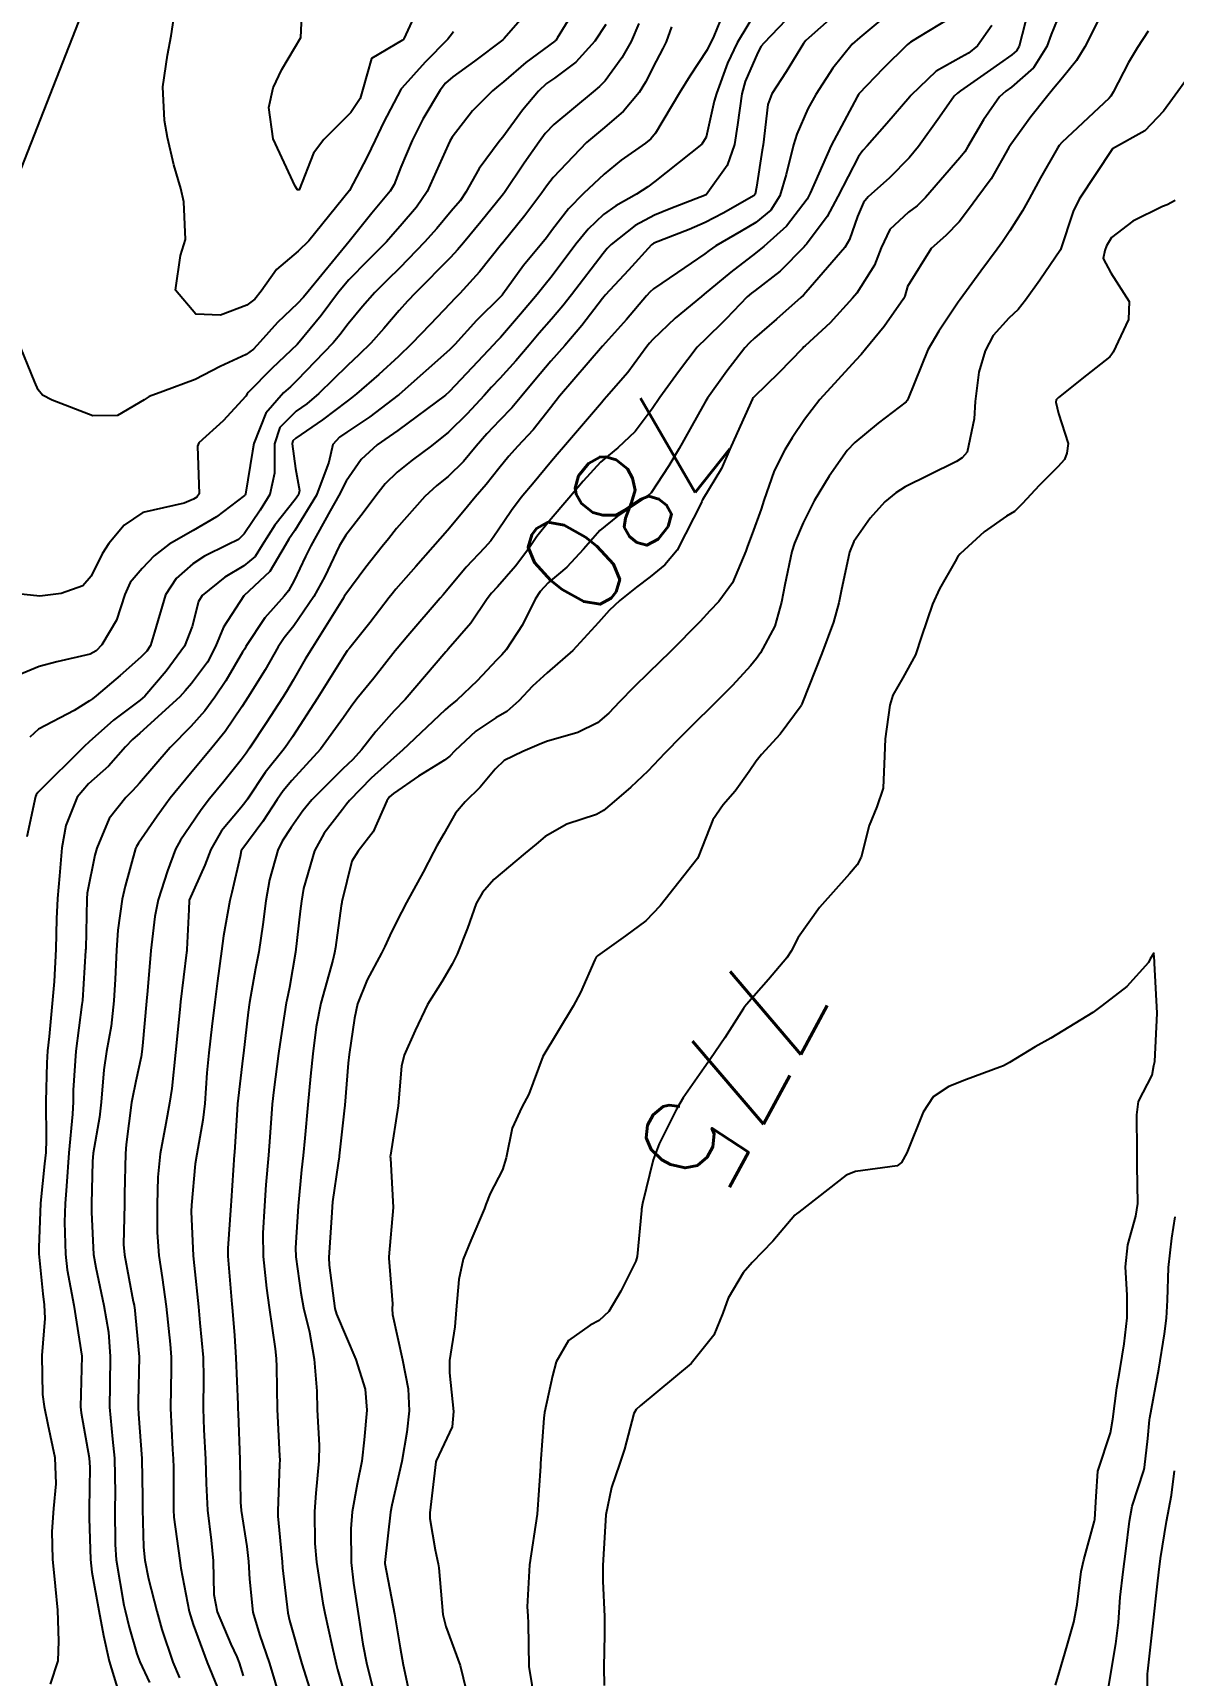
# Model space of a CAD drawing. Header units: metres. Extents: x 307586 to 320046, y 7427249 to 7434250.
# Drawn here: x 318882.1 to 318927, y 7429278.7 to 7429343.4 of the extents above; entities that cross this region are included whole.
import ezdxf
from ezdxf.enums import TextEntityAlignment as Align

# ---------------------------------------------------------------- set-up
doc = ezdxf.new("R2010")
doc.units = ezdxf.units.M
doc.header["$MEASUREMENT"] = 0
for name, color, linetype in [('Cotas', 45, 'Continuous'), ('Curvas de Nivel 1m', 11, 'Continuous'), ('Curvas de Nivel 5m', 15, 'Continuous'), ('Divisa', 42, 'FENCELINE2')]:
    doc.layers.add(name, color=color, linetype=linetype)
doc.styles.add('Style-STANDARD', font='STANDARD.shx')
doc.linetypes.add('FENCELINE2', pattern='A,0.25,-0.1,[132,ltypeshp.shx,S=0.1,R=0,X=-0.1,Y=0],-0.1,1', length=1.45)

msp = doc.modelspace()

# ---------------------------------------------------------------- linework, layer by layer
at = {"layer": 'Curvas de Nivel 1m', "flags": 128}
for points, elevation in [([(318897.337, 7429344.453), (318896.719, 7429343.119), (318896.698, 7429343.084), (318896.662, 7429343.064), (318895.448, 7429342.335), (318895.097, 7429341.135), (318894.994, 7429340.772), (318894.624, 7429340.215), (318893.566, 7429339.156), (318893.157, 7429338.609), (318892.597, 7429337.17), (318892.534, 7429337.17), (318892.435, 7429337.321), (318891.574, 7429339.18), (318891.396, 7429340.412), (318891.578, 7429341.181), (318891.914, 7429341.907), (318892.663, 7429343.17), (318892.749, 7429345.169)], 794), ([(318903.91, 7429345.032), (318902.753, 7429343.138), (318902.695, 7429343.05), (318902.679, 7429343.033), (318902.662, 7429343.019), (318901.525, 7429342.186), (318900.638, 7429341.426), (318900.443, 7429341.265), (318900.201, 7429341.074), (318899.423, 7429340.283), (318898.614, 7429339.238), (318898.526, 7429339.091), (318898.466, 7429338.947), (318897.632, 7429337.104), (318897.211, 7429336.483), (318896.572, 7429335.742), (318896.281, 7429335.407), (318896.033, 7429335.125), (318895.304, 7429334.384), (318894.548, 7429333.631), (318894.146, 7429333.146), (318893.46, 7429332.225), (318892.593, 7429331.169), (318892.512, 7429331.089), (318891.535, 7429330.147), (318890.582, 7429329.189), (318890.547, 7429329.135), (318890.491, 7429329.044), (318889.597, 7429328.078), (318888.643, 7429327.208), (318888.592, 7429327.078), (318888.663, 7429325.208), (318888.572, 7429325.078), (318888.441, 7429324.998), (318888.064, 7429324.841), (318886.435, 7429324.472), (318885.71, 7429323.968), (318885.104, 7429323.253), (318884.834, 7429322.839), (318884.403, 7429321.963), (318884.081, 7429321.582), (318883.227, 7429321.277), (318882.392, 7429321.171), (318881.146, 7429321.302)], 791), ([(318909.635, 7429344.966), (318908.919, 7429343.221), (318908.798, 7429342.969), (318908.755, 7429342.876), (318908.659, 7429342.688), (318907.977, 7429341.646), (318907.571, 7429340.986), (318906.617, 7429339.405), (318906.439, 7429339.178), (318906.226, 7429339.004), (318905.275, 7429338.344), (318904.601, 7429337.791), (318903.784, 7429337.032), (318903.198, 7429336.426), (318902.571, 7429335.607), (318902.338, 7429335.28), (318902.149, 7429335.054), (318901.427, 7429334.188), (318900.617, 7429333.069), (318900.587, 7429333.025), (318900.542, 7429332.982), (318899.577, 7429332.03), (318898.721, 7429331.088), (318898.621, 7429330.979), (318898.511, 7429330.869), (318896.528, 7429329.119), (318896.493, 7429329.09), (318895.373, 7429328.242), (318894.47, 7429327.631), (318894.178, 7429327.433), (318893.927, 7429327.148), (318893.759, 7429326.454), (318893.284, 7429325.157), (318892.429, 7429323.755), (318892.184, 7429323.414), (318892.042, 7429323.174), (318891.436, 7429322.151), (318890.412, 7429321.19), (318889.62, 7429319.959), (318889.3, 7429319.201), (318888.985, 7429318.582), (318888.351, 7429317.736), (318888.109, 7429317.451), (318887.892, 7429317.217), (318886.328, 7429315.789), (318886.034, 7429315.535), (318885.753, 7429315.246), (318885.087, 7429314.48), (318884.308, 7429313.785), (318883.862, 7429313.267), (318883.405, 7429312.154), (318883.252, 7429311.275), (318883.159, 7429310.173), (318883.08, 7429309.278), (318883.045, 7429308.474), (318883.021, 7429307.278), (318882.945, 7429306.014), (318882.889, 7429305.28), (318882.752, 7429303.845), (318882.694, 7429303.282), (318882.655, 7429302.804), (318882.619, 7429301.283), (318882.64, 7429299.785), (318882.621, 7429299.283), (318882.574, 7429298.836), (318882.412, 7429297.285), (318882.34, 7429295.541), (318882.347, 7429295.286), (318882.498, 7429293.714), (318882.562, 7429293.283), (318882.587, 7429292.749), (318882.464, 7429291.284), (318882.496, 7429289.754), (318882.552, 7429289.275), (318882.704, 7429288.572), (318882.982, 7429287.27), (318883.014, 7429286.228), (318882.929, 7429285.27), (318882.864, 7429284.361), (318882.882, 7429283.271), (318882.988, 7429282.209), (318883.08, 7429281.268), (318883.123, 7429280.045), (318883.092, 7429279.268), (318882.797, 7429278.353)], 787), ([(318914.618, 7429344.901), (318912.665, 7429343.16), (318912.546, 7429343.049), (318912.451, 7429342.932), (318911.771, 7429341.814), (318911.201, 7429340.944), (318911.046, 7429340.529), (318910.857, 7429338.948), (318910.829, 7429338.73), (318910.596, 7429337.27), (318910.541, 7429337.003), (318910.502, 7429336.951), (318909.293, 7429336.253), (318908.577, 7429335.879), (318907.944, 7429335.608), (318906.564, 7429335.074), (318906.514, 7429335.05), (318906.46, 7429335.001), (318905.556, 7429334.007), (318904.644, 7429333.019), (318904.596, 7429332.966), (318904.541, 7429332.897), (318903.728, 7429331.829), (318903.054, 7429331.042), (318902.507, 7429330.421), (318901.875, 7429329.68), (318901.361, 7429329.061), (318900.963, 7429328.59), (318900.483, 7429328.086), (318899.985, 7429327.568), (318899.565, 7429327.079), (318899.066, 7429326.482), (318898.455, 7429325.89), (318898.012, 7429325.534), (318897.537, 7429325.104), (318896.43, 7429323.839), (318896.114, 7429323.435), (318895.867, 7429323.126), (318895.22, 7429322.323), (318894.394, 7429321.202), (318894.371, 7429321.163), (318894.359, 7429321.141), (318894.299, 7429321.048), (318893.114, 7429319.159), (318892.833, 7429318.696), (318892.353, 7429317.872), (318892.097, 7429317.422), (318891.945, 7429317.174), (318891.314, 7429316.2), (318890.643, 7429315.187), (318890.512, 7429314.997), (318890.318, 7429314.74), (318889.632, 7429313.875), (318889.064, 7429313.202), (318888.731, 7429312.771), (318888.286, 7429312.109), (318887.925, 7429311.568), (318887.733, 7429311.218), (318887.406, 7429310.364), (318887.044, 7429309.228), (318886.909, 7429308.564), (318886.756, 7429307.232), (318886.62, 7429305.647), (318886.586, 7429305.234), (318886.428, 7429303.479), (318886.407, 7429303.237), (318886.377, 7429303.04), (318886.166, 7429302.09), (318886.015, 7429301.381), (318885.993, 7429301.242), (318885.786, 7429299.594), (318885.754, 7429299.244), (318885.719, 7429297.633), (318885.714, 7429297.244), (318885.679, 7429295.652), (318885.714, 7429295.244), (318886.065, 7429293.406), (318886.096, 7429293.272), (318886.099, 7429293.239), (318886.108, 7429293.194), (318886.29, 7429291.236), (318886.26, 7429289.481), (318886.255, 7429289.236), (318886.27, 7429288.975), (318886.403, 7429287.234), (318886.429, 7429285.694), (318886.427, 7429285.233), (318886.464, 7429283.748), (318886.518, 7429283.231), (318886.669, 7429282.492), (318886.989, 7429281.224), (318887.19, 7429280.505), (318887.618, 7429279.214), (318887.884, 7429278.593)], 784), ([(318901.568, 7429344.167), (318900.663, 7429343.124), (318900.609, 7429343.071), (318899.497, 7429342.24), (318898.641, 7429341.617), (318898.36, 7429341.371), (318898.148, 7429341.097), (318897.468, 7429339.954), (318897.039, 7429339.114), (318896.602, 7429338.063), (318896.338, 7429337.38), (318896.181, 7429337.124), (318895.451, 7429336.254), (318894.563, 7429335.14), (318892.943, 7429333.164), (318892.765, 7429332.941), (318892.536, 7429332.695), (318891.748, 7429331.954), (318891.062, 7429331.185), (318890.8, 7429330.897), (318890.508, 7429330.693), (318889.481, 7429330.222), (318888.498, 7429329.709), (318887.231, 7429329.229), (318886.69, 7429329.037), (318886.488, 7429328.911), (318885.441, 7429328.287), (318884.478, 7429328.271), (318882.873, 7429328.898), (318882.49, 7429329.088), (318882.324, 7429329.292), (318882.187, 7429329.602), (318881.494, 7429331.3)], 792), ([(318910.677, 7429344.351), (318909.839, 7429342.958), (318909.456, 7429342.157), (318909.022, 7429340.966), (318908.937, 7429340.66), (318908.616, 7429339.25), (318908.445, 7429338.973), (318906.598, 7429337.494), (318906.315, 7429337.284), (318905.875, 7429337.007), (318905.059, 7429336.542), (318904.581, 7429336.206), (318903.972, 7429335.629), (318903.491, 7429335.036), (318902.55, 7429333.791), (318902.221, 7429333.379), (318901.964, 7429333.056), (318901.315, 7429332.279), (318900.517, 7429331.36), (318900.376, 7429331.21), (318900.247, 7429331.073), (318899.401, 7429330.184), (318898.494, 7429329.218), (318898.35, 7429329.092), (318896.479, 7429327.702), (318896.139, 7429327.46), (318895.665, 7429327.128), (318895.04, 7429326.552), (318894.449, 7429325.699), (318894.156, 7429325.144), (318893.818, 7429324.531), (318893.06, 7429323.16), (318892.845, 7429322.735), (318892.402, 7429321.789), (318892.18, 7429321.388), (318892, 7429321.174), (318891.248, 7429320.317), (318890.499, 7429319.189), (318890.455, 7429319.106), (318890.37, 7429318.966), (318889.709, 7429317.84), (318889.278, 7429317.201), (318888.878, 7429316.664), (318888.331, 7429316.05), (318887.523, 7429315.222), (318886.309, 7429313.812), (318886.038, 7429313.51), (318885.765, 7429313.245), (318885.121, 7429312.421), (318884.627, 7429311.256), (318884.553, 7429310.975), (318884.255, 7429309.485), (318884.232, 7429309.26), (318884.191, 7429307.293), (318884.188, 7429307.261), (318884.188, 7429307.226), (318884.062, 7429305.262), (318884.043, 7429305.104), (318883.803, 7429303.266), (318883.697, 7429301.73), (318883.692, 7429301.267), (318883.667, 7429300.787), (318883.529, 7429299.269), (318883.429, 7429297.955), (318883.377, 7429297.271), (318883.355, 7429296.53), (318883.39, 7429295.27), (318883.464, 7429294.656), (318883.726, 7429293.265), (318884.033, 7429291.26), (318883.984, 7429289.26), (318884.009, 7429289.026), (318884.326, 7429287.257), (318884.353, 7429286.882), (318884.332, 7429285.256), (318884.328, 7429284.888), (318884.381, 7429283.256), (318884.436, 7429282.755), (318884.71, 7429281.252), (318884.89, 7429280.263), (318885.116, 7429279.248), (318885.666, 7429277.442)], 786), ([(318915.607, 7429343.957), (318914.666, 7429343.174), (318914.371, 7429342.904), (318913.599, 7429341.966), (318912.934, 7429340.925), (318912.627, 7429340.359), (318912.186, 7429339.366), (318912.057, 7429338.936), (318911.767, 7429337.773), (318911.521, 7429336.941), (318911.163, 7429336.366), (318910.577, 7429335.889), (318909.99, 7429335.538), (318908.999, 7429334.966), (318908.74, 7429334.789), (318908.56, 7429334.652), (318907.484, 7429333.918), (318906.546, 7429333.28), (318906.399, 7429333.147), (318906.274, 7429333.003), (318905.476, 7429332.064), (318904.531, 7429331.02), (318902.842, 7429329.045), (318902.488, 7429328.592), (318901.808, 7429327.728), (318901.187, 7429327.063), (318900.843, 7429326.691), (318900.46, 7429326.208), (318899.952, 7429325.573), (318899.526, 7429325.079), (318899.033, 7429324.488), (318898.43, 7429323.762), (318897.851, 7429323.099), (318897.182, 7429322.338), (318896.398, 7429321.45), (318896.251, 7429321.265), (318896.137, 7429321.123), (318895.38, 7429320.133), (318894.584, 7429319.138), (318894.489, 7429319.021), (318894.369, 7429318.847), (318893.717, 7429317.785), (318893.323, 7429317.155), (318892.328, 7429315.64), (318892.141, 7429315.356), (318892.004, 7429315.173), (318891.262, 7429314.231), (318890.555, 7429313.187), (318890.452, 7429313.037), (318890.298, 7429312.84), (318889.544, 7429311.938), (318889.122, 7429311.202), (318888.878, 7429310.593), (318888.268, 7429309.21), (318888.269, 7429309.194), (318888.247, 7429308.843), (318888.17, 7429307.265), (318888.167, 7429307.211), (318888.158, 7429307.147), (318887.925, 7429305.214), (318887.892, 7429304.907), (318887.722, 7429303.217), (318887.582, 7429301.798), (318887.496, 7429301.22), (318887.341, 7429300.418), (318887.129, 7429299.225), (318887.035, 7429298.311), (318887.005, 7429297.226), (318886.999, 7429296.133), (318887.069, 7429295.225), (318887.202, 7429294.351), (318887.353, 7429293.221), (318887.522, 7429291.736), (318887.562, 7429291.217), (318887.561, 7429290.749), (318887.53, 7429289.217), (318887.615, 7429287.589), (318887.637, 7429287.215), (318887.647, 7429286.882), (318887.649, 7429285.215), (318887.662, 7429284.917), (318887.896, 7429283.211), (318887.938, 7429282.914), (318888.27, 7429281.206), (318888.416, 7429280.697), (318888.967, 7429279.199), (318889.767, 7429277.289)], 783), ([(318898.666, 7429343.395), (318898.545, 7429343.22), (318898.446, 7429343.102), (318897.557, 7429342.199), (318896.634, 7429341.172), (318896.609, 7429341.144), (318896.596, 7429341.12), (318895.92, 7429339.827), (318895.581, 7429339.13), (318895.274, 7429338.465), (318894.583, 7429337.14), (318892.974, 7429335.164), (318892.559, 7429334.756), (318891.701, 7429334.029), (318891.095, 7429333.184), (318890.853, 7429332.872), (318890.534, 7429332.626), (318889.495, 7429332.233), (318888.529, 7429332.279), (318887.724, 7429333.222), (318887.922, 7429334.584), (318888.124, 7429335.217), (318888.053, 7429336.693), (318887.939, 7429337.22), (318887.667, 7429338.154), (318887.411, 7429339.228), (318887.292, 7429339.902), (318887.225, 7429341.231), (318887.408, 7429342.472), (318887.555, 7429343.231), (318887.705, 7429344.197)], 793), ([(318918.676, 7429344.206), (318916.944, 7429343.154), (318916.664, 7429342.987), (318916.604, 7429342.94), (318916.535, 7429342.881), (318915.588, 7429341.952), (318914.634, 7429340.945), (318914.613, 7429340.92), (318914.601, 7429340.9), (318914.564, 7429340.833), (318913.534, 7429338.916), (318912.71, 7429337.044), (318912.662, 7429336.929), (318912.637, 7429336.885), (318912.591, 7429336.81), (318911.775, 7429335.738), (318910.894, 7429334.947), (318910.709, 7429334.801), (318910.56, 7429334.679), (318909.584, 7429333.929), (318908.544, 7429333.058), (318908.436, 7429332.972), (318907.402, 7429332.115), (318906.517, 7429331.278), (318906.385, 7429331.131), (318906.284, 7429331.002), (318905.536, 7429329.977), (318904.699, 7429329.018), (318904.599, 7429328.912), (318904.491, 7429328.793), (318902.998, 7429327.042), (318902.757, 7429326.757), (318902.463, 7429326.409), (318901.842, 7429325.666), (318901.33, 7429325.061), (318900.949, 7429324.554), (318900.43, 7429323.774), (318900.139, 7429323.359), (318899.894, 7429323.075), (318899.176, 7429322.318), (318898.397, 7429321.382), (318898.263, 7429321.224), (318898.151, 7429321.094), (318896.878, 7429319.613), (318896.456, 7429319.119), (318896.371, 7429319.019), (318895.535, 7429317.948), (318894.868, 7429317.135), (318894.638, 7429316.839), (318894.335, 7429316.398), (318893.438, 7429315.153), (318892.31, 7429313.916), (318891.962, 7429313.518), (318891.734, 7429313.176), (318891.165, 7429312.306), (318890.339, 7429311.189), (318890.316, 7429311.146), (318890.27, 7429310.932), (318889.945, 7429309.505), (318889.869, 7429309.194), (318889.62, 7429307.808), (318889.54, 7429307.197), (318889.377, 7429306.032), (318889.269, 7429305.199), (318889.16, 7429304.234), (318889.042, 7429303.201), (318888.962, 7429302.411), (318888.876, 7429301.203), (318888.8, 7429300.55), (318888.561, 7429299.206), (318888.506, 7429298.827), (318888.353, 7429297.207), (318888.347, 7429296.961), (318888.427, 7429295.207), (318888.459, 7429294.826), (318888.626, 7429293.204), (318888.689, 7429292.568), (318888.812, 7429291.202), (318888.835, 7429290.391), (318888.815, 7429289.202), (318888.837, 7429288.365), (318888.904, 7429287.201), (318888.931, 7429286.243), (318888.984, 7429285.2), (318889.136, 7429284.013), (318889.208, 7429283.197), (318889.239, 7429281.881), (318889.37, 7429281.195), (318889.9, 7429279.92), (318890.138, 7429279.429), (318890.231, 7429279.185), (318890.387, 7429278.68)], 782), ([(318922.679, 7429344.441), (318922.199, 7429343.283), (318922.023, 7429342.816), (318921.505, 7429341.967), (318920.639, 7429341.212), (318920.415, 7429341.054), (318920.171, 7429340.835), (318919.534, 7429339.93), (318918.909, 7429338.847), (318918.795, 7429338.665), (318918.609, 7429338.434), (318917.252, 7429336.87), (318916.925, 7429336.537), (318916.584, 7429336.288), (318915.851, 7429335.61), (318915.504, 7429334.891), (318915.247, 7429334.202), (318914.545, 7429333.107), (318914.376, 7429332.903), (318913.503, 7429331.941), (318912.514, 7429331.03), (318912.458, 7429330.986), (318912.405, 7429330.931), (318911.473, 7429329.97), (318910.494, 7429329.016), (318910.463, 7429328.981), (318910.445, 7429328.95), (318909.833, 7429327.603), (318909.556, 7429326.959), (318909.219, 7429326.205), (318908.473, 7429324.97), (318908.463, 7429324.95), (318908.442, 7429324.892), (318907.481, 7429322.984), (318906.99, 7429322.415), (318906.407, 7429321.941), (318905.869, 7429321.537), (318905.217, 7429321.012), (318904.793, 7429320.611), (318904.384, 7429320.136), (318903.37, 7429319.035), (318902.364, 7429318.165), (318901.78, 7429317.635), (318901.248, 7429317.061), (318900.772, 7429316.64), (318900.343, 7429316.387), (318899.547, 7429315.866), (318898.719, 7429315.086), (318898.525, 7429314.883), (318898.319, 7429314.719), (318897.299, 7429314.091), (318896.306, 7429313.404), (318896.151, 7429313.275), (318896.048, 7429313.123), (318895.511, 7429311.901), (318894.913, 7429311.134), (318894.666, 7429310.739), (318894.278, 7429309.14), (318894.273, 7429309.119), (318894.251, 7429308.991), (318894.022, 7429307.347), (318893.991, 7429307.143), (318893.924, 7429306.849), (318893.45, 7429305.151), (318893.262, 7429304.222), (318893.136, 7429303.156), (318893.045, 7429302.282), (318892.931, 7429301.158), (318892.815, 7429299.835), (318892.752, 7429299.161), (318892.692, 7429298.594), (318892.561, 7429297.163), (318892.449, 7429295.527), (318892.46, 7429295.164), (318892.655, 7429293.747), (318892.772, 7429293.159), (318893.001, 7429292.203), (318893.192, 7429291.148), (318893.286, 7429289.882), (318893.309, 7429289.147), (318893.378, 7429287.76), (318893.375, 7429287.146), (318893.251, 7429285.866), (318893.204, 7429285.148), (318893.217, 7429283.881), (318893.281, 7429283.147), (318893.528, 7429281.534), (318893.602, 7429281.143), (318893.9, 7429279.828), (318894.053, 7429279.138), (318894.108, 7429278.92), (318894.615, 7429277.132)], 779), ([(318924.365, 7429344.47), (318923.527, 7429342.797), (318923.197, 7429342.26), (318922.644, 7429341.581), (318922.297, 7429341.154), (318922.014, 7429340.816), (318921.399, 7429340.048), (318920.614, 7429338.957), (318920.562, 7429338.882), (318920.535, 7429338.831), (318919.833, 7429337.605), (318919.279, 7429336.843), (318918.981, 7429336.452), (318918.579, 7429335.912), (318918.049, 7429335.38), (318917.472, 7429334.866), (318916.548, 7429333.365), (318916.435, 7429332.99), (318916.39, 7429332.882), (318915.62, 7429331.795), (318914.887, 7429330.896), (318914.717, 7429330.692), (318914.509, 7429330.461), (318913.088, 7429328.921), (318912.485, 7429328.135), (318912.009, 7429327.404), (318911.713, 7429326.938), (318911.291, 7429326.111), (318910.891, 7429324.946), (318910.781, 7429324.605), (318910.43, 7429323.624), (318910.239, 7429323.138), (318910.174, 7429322.952), (318909.657, 7429321.705), (318909.113, 7429320.963), (318908.763, 7429320.593), (318908.385, 7429320.184), (318907.204, 7429318.988), (318906.365, 7429318.166), (318905.776, 7429317.588), (318905.205, 7429317.011), (318904.785, 7429316.577), (318904.34, 7429316.186), (318903.56, 7429315.806), (318902.329, 7429315.456), (318902.04, 7429315.34), (318901.395, 7429315.059), (318900.672, 7429314.714), (318900.316, 7429314.369), (318899.724, 7429313.661), (318899.131, 7429313.082), (318898.745, 7429312.636), (318898.284, 7429311.821), (318898.018, 7429311.352), (318897.885, 7429311.096), (318897.478, 7429310.315), (318896.817, 7429309.112), (318896.625, 7429308.737), (318896.236, 7429307.969), (318895.963, 7429307.386), (318895.838, 7429307.124), (318895.271, 7429306.07), (318894.894, 7429305.133), (318894.768, 7429304.563), (318894.56, 7429303.136), (318894.527, 7429302.787), (318894.392, 7429301.138), (318894.372, 7429300.917), (318894.175, 7429299.14), (318894.17, 7429299.102), (318894.129, 7429298.862), (318893.913, 7429297.336), (318893.889, 7429297.143), (318893.875, 7429296.918), (318893.763, 7429295.145), (318893.776, 7429294.841), (318894.001, 7429293.141), (318894.06, 7429292.913), (318894.824, 7429291.132), (318895.193, 7429289.956), (318895.256, 7429289.128), (318895.158, 7429287.965), (318895.06, 7429287.129), (318894.883, 7429286.222), (318894.683, 7429285.133), (318894.625, 7429284.465), (318894.645, 7429283.133), (318894.737, 7429282.326), (318894.922, 7429281.13), (318895.102, 7429279.927), (318895.26, 7429279.126), (318895.73, 7429277.257)], 778), ([(318907.258, 7429343.583), (318907.041, 7429342.994), (318906.915, 7429342.74), (318906.652, 7429342.24), (318906.233, 7429341.411), (318905.982, 7429341.007), (318905.368, 7429340.27), (318904.619, 7429339.63), (318903.913, 7429339.03), (318902.599, 7429337.661), (318902.331, 7429337.317), (318902.143, 7429337.054), (318901.479, 7429336.162), (318900.597, 7429335.07), (318900.58, 7429335.053), (318900.562, 7429335.026), (318899.692, 7429333.938), (318898.915, 7429333.086), (318898.73, 7429332.898), (318898.537, 7429332.694), (318897.756, 7429331.87), (318897.024, 7429331.112), (318896.508, 7429330.617), (318895.726, 7429329.902), (318894.854, 7429329.136), (318894.652, 7429328.977), (318894.489, 7429328.855), (318893.52, 7429328.111), (318892.466, 7429327.399), (318892.349, 7429327.287), (318892.32, 7429327.171), (318892.453, 7429326.203), (318892.611, 7429325.334), (318892.564, 7429325.168), (318892.441, 7429324.981), (318891.639, 7429323.969), (318891.144, 7429323.183), (318890.86, 7429322.742), (318890.411, 7429322.368), (318889.672, 7429321.929), (318888.77, 7429321.206), (318888.627, 7429320.971), (318888.381, 7429319.985), (318888.075, 7429319.214), (318887.357, 7429318.226), (318886.516, 7429317.237), (318886.341, 7429317.083), (318885.288, 7429316.296), (318884.325, 7429315.44), (318884.136, 7429315.263), (318882.305, 7429313.449), (318882.24, 7429313.355), (318882.219, 7429313.291), (318881.868, 7429311.705)], 788), ([(318905.962, 7429343.715), (318905.665, 7429343.01), (318905.3, 7429342.366), (318904.639, 7429341.457), (318904.425, 7429341.234), (318904.17, 7429341.027), (318902.62, 7429339.743), (318902.285, 7429339.385), (318902.039, 7429339.056), (318901.449, 7429338.217), (318900.678, 7429337.069), (318900.644, 7429337.018), (318900.591, 7429336.954), (318899.748, 7429335.906), (318899.069, 7429335.085), (318898.833, 7429334.814), (318898.557, 7429334.509), (318897.176, 7429333.111), (318896.865, 7429332.788), (318896.532, 7429332.417), (318895.933, 7429331.715), (318895.411, 7429331.131), (318894.956, 7429330.688), (318894.504, 7429330.258), (318893.375, 7429329.157), (318892.899, 7429328.752), (318892.482, 7429328.454), (318891.829, 7429327.82), (318891.619, 7429327.178), (318891.618, 7429326.012), (318891.44, 7429325.18), (318891.064, 7429324.556), (318890.427, 7429323.629), (318890.205, 7429323.412), (318889.773, 7429323.196), (318888.868, 7429322.754), (318888.411, 7429322.448), (318887.756, 7429321.866), (318887.331, 7429321.226), (318886.903, 7429319.757), (318886.736, 7429319.235), (318886.594, 7429319.012), (318886.366, 7429318.772), (318885.544, 7429318.059), (318884.601, 7429317.257), (318884.46, 7429317.14), (318884.341, 7429317.052), (318883.738, 7429316.67), (318882.329, 7429315.939), (318881.989, 7429315.631)], 789), ([(318919.869, 7429343.64), (318919.304, 7429342.844), (318918.951, 7429342.554), (318918.656, 7429342.389), (318917.673, 7429341.839), (318916.67, 7429340.879), (318916.632, 7429340.838), (318915.725, 7429339.786), (318914.959, 7429338.897), (318914.789, 7429338.72), (318914.609, 7429338.478), (318913.797, 7429336.912), (318913.382, 7429336.117), (318912.564, 7429335.026), (318912.517, 7429334.977), (318912.477, 7429334.931), (318911.525, 7429333.969), (318910.546, 7429333.209), (318910.397, 7429333.098), (318910.238, 7429332.953), (318909.399, 7429332.092), (318908.517, 7429331.219), (318908.386, 7429331.101), (318908.267, 7429330.974), (318907.531, 7429330.013), (318906.79, 7429328.996), (318906.488, 7429328.548), (318905.822, 7429327.664), (318905.14, 7429327.013), (318904.77, 7429326.715), (318904.464, 7429326.449), (318903.775, 7429325.708), (318903.208, 7429325.039), (318902.434, 7429324.133), (318901.955, 7429323.527), (318901.633, 7429323.058), (318901.116, 7429322.359), (318900.4, 7429321.548), (318900.17, 7429321.299), (318899.999, 7429321.074), (318899.35, 7429320.114), (318898.467, 7429319.089), (318898.42, 7429319.042), (318898.372, 7429318.987), (318896.762, 7429317.114), (318896.338, 7429316.666), (318895.608, 7429315.849), (318895.049, 7429315.133), (318894.703, 7429314.752), (318894.315, 7429314.383), (318893.098, 7429313.158), (318892.734, 7429312.726), (318892.286, 7429312.074), (318891.925, 7429311.527), (318891.749, 7429311.175), (318891.432, 7429310.008), (318891.285, 7429309.18), (318891.166, 7429308.254), (318891.003, 7429307.182), (318890.88, 7429306.519), (318890.638, 7429305.186), (318890.582, 7429304.803), (318890.399, 7429303.188), (318890.378, 7429302.99), (318890.165, 7429301.19), (318890.151, 7429300.965), (318890.044, 7429299.281), (318890.033, 7429299.191), (318889.918, 7429297.38), (318889.904, 7429297.192), (318889.784, 7429295.495), (318889.786, 7429295.193), (318889.943, 7429293.312), (318889.955, 7429293.191), (318890.046, 7429292.069), (318890.107, 7429291.189), (318890.18, 7429289.353), (318890.183, 7429289.187), (318890.192, 7429289.006), (318890.264, 7429287.186), (318890.29, 7429285.509), (318890.316, 7429285.185), (318890.532, 7429283.765), (318890.604, 7429283.18), (318890.636, 7429282.476), (318890.765, 7429281.177), (318891.039, 7429280.308), (318891.425, 7429279.167), (318891.87, 7429277.66)], 781), ([(318926.023, 7429343.413), (318925.6, 7429342.771), (318925.244, 7429342.184), (318924.636, 7429341.011), (318924.555, 7429340.861), (318924.486, 7429340.782), (318922.615, 7429339.035), (318922.513, 7429338.912), (318922.449, 7429338.812), (318921.78, 7429337.639), (318921.332, 7429336.823), (318921.069, 7429336.341), (318920.574, 7429335.553), (318920.278, 7429335.122), (318920.075, 7429334.835), (318919.431, 7429333.964), (318918.614, 7429332.849), (318918.584, 7429332.808), (318918.541, 7429332.746), (318917.775, 7429331.611), (318917.344, 7429330.868), (318916.567, 7429328.952), (318916.536, 7429328.879), (318916.492, 7429328.826), (318915.394, 7429327.981), (318914.476, 7429327.23), (318914.175, 7429326.904), (318913.466, 7429325.906), (318912.87, 7429324.924), (318912.434, 7429324.057), (318912.092, 7429323.267), (318911.991, 7429322.934), (318911.719, 7429321.621), (318911.588, 7429320.938), (318911.326, 7429319.998), (318910.754, 7429318.946), (318910.594, 7429318.725), (318910.368, 7429318.44), (318909.654, 7429317.663), (318908.958, 7429316.964), (318908.652, 7429316.663), (318908.344, 7429316.359), (318907.652, 7429315.662), (318906.989, 7429314.99), (318906.316, 7429314.291), (318905.652, 7429313.664), (318904.898, 7429313.014), (318904.577, 7429312.739), (318904.296, 7429312.587), (318903.13, 7429312.197), (318902.283, 7429311.716), (318901.92, 7429311.412), (318901.49, 7429311.058), (318900.262, 7429310.017), (318899.814, 7429309.518), (318899.563, 7429309.077), (318899.22, 7429308.104), (318898.81, 7429307.084), (318898.618, 7429306.687), (318898.212, 7429305.989), (318897.644, 7429305.098), (318897.165, 7429304.078), (318896.727, 7429303.112), (318896.62, 7429302.67), (318896.494, 7429301.115), (318896.186, 7429299.172), (318896.181, 7429299.119), (318896.191, 7429299.06), (318896.293, 7429297.117), (318896.131, 7429295.167), (318896.13, 7429295.119), (318896.265, 7429293.317), (318896.259, 7429293.117), (318896.272, 7429292.905), (318896.661, 7429291.111), (318896.887, 7429289.972), (318896.928, 7429289.106), (318896.84, 7429288.267), (318896.631, 7429287.11), (318896.245, 7429285.395), (318896.194, 7429285.117), (318895.963, 7429283.14), (318895.963, 7429283.12), (318895.966, 7429283.096), (318896.342, 7429281.114), (318896.574, 7429279.784), (318896.69, 7429279.108), (318896.907, 7429278.075)], 777), ([(318927.677, 7429341.715), (318926.983, 7429340.755), (318926.628, 7429340.273), (318925.891, 7429339.496), (318924.613, 7429338.78), (318923.305, 7429336.799), (318923.071, 7429336.317), (318922.563, 7429334.81), (318921.753, 7429333.615), (318921.195, 7429332.823), (318920.904, 7429332.46), (318920.532, 7429332.113), (318919.922, 7429331.436), (318919.6, 7429330.839), (318919.356, 7429329.99), (318919.204, 7429328.843), (318919.173, 7429328.156), (318918.893, 7429326.846), (318918.697, 7429326.621), (318918.467, 7429326.472), (318917.386, 7429325.939), (318916.452, 7429325.478), (318916.082, 7429325.25), (318915.652, 7429324.888), (318915.08, 7429324.25), (318914.427, 7429323.325), (318914.259, 7429322.902), (318913.928, 7429321.379), (318913.836, 7429320.908), (318913.63, 7429320.156), (318913.178, 7429318.918), (318912.393, 7429316.969), (318912.382, 7429316.93), (318912.375, 7429316.907), (318912.352, 7429316.865), (318911.53, 7429315.743), (318910.799, 7429314.945), (318910.58, 7429314.687), (318910.316, 7429314.279), (318909.761, 7429313.503), (318909.284, 7429312.96), (318908.887, 7429312.371), (318908.335, 7429310.969), (318908.272, 7429310.854), (318906.808, 7429308.992), (318906.247, 7429308.397), (318905.447, 7429307.802), (318904.34, 7429307.019), (318904.285, 7429306.967), (318904.23, 7429306.859), (318903.667, 7429305.572), (318903.379, 7429305.032), (318902.183, 7429303.05), (318901.642, 7429301.574), (318901.364, 7429301.058), (318900.977, 7429300.229), (318900.741, 7429299.064), (318900.602, 7429298.591), (318900.112, 7429297.659), (318899.95, 7429297.227), (318899.896, 7429297.072), (318899.35, 7429295.817), (318899.056, 7429295.08), (318898.878, 7429294.279), (318898.778, 7429293.083), (318898.719, 7429292.418), (318898.519, 7429291.085), (318898.514, 7429290.599), (318898.677, 7429289.083), (318898.613, 7429288.475), (318897.984, 7429287.143), (318897.973, 7429287.1), (318897.743, 7429285.093), (318897.742, 7429284.875), (318897.948, 7429283.63), (318898.073, 7429283.089), (318898.097, 7429282.932), (318898.247, 7429281.087), (318898.374, 7429280.62), (318898.93, 7429279.08), (318899.269, 7429277.679)], 776), ([(318922.369, 7429278.314), (318922.511, 7429278.794), (318922.824, 7429279.87), (318923.096, 7429280.788), (318923.22, 7429281.49), (318923.385, 7429282.786), (318923.492, 7429283.24), (318923.907, 7429284.781), (318923.916, 7429284.828), (318923.977, 7429285.736), (318924.036, 7429286.736), (318924.047, 7429286.779), (318924.534, 7429288.248), (318924.628, 7429288.774), (318924.783, 7429290.015), (318924.913, 7429290.771), (318925.07, 7429291.747), (318925.19, 7429292.769), (318925.186, 7429293.655), (318925.126, 7429294.77), (318925.216, 7429295.648), (318925.532, 7429296.766), (318925.615, 7429297.268), (318925.591, 7429298.765), (318925.582, 7429299.322), (318925.575, 7429300.766), (318925.637, 7429301.289), (318926.176, 7429302.317), (318926.244, 7429302.697), (318926.257, 7429302.759), (318926.279, 7429302.854), (318926.37, 7429304.757), (318926.264, 7429306.728), (318926.268, 7429306.759), (318926.273, 7429306.799), (318926.237, 7429307.13), (318926.095, 7429306.9), (318926.031, 7429306.762), (318925.181, 7429305.808), (318924.207, 7429305.063), (318924.047, 7429304.94), (318923.846, 7429304.785), (318922.193, 7429303.776), (318921.569, 7429303.436), (318920.557, 7429302.826), (318920.317, 7429302.693), (318920.18, 7429302.638), (318918.862, 7429302.154), (318918.168, 7429301.881), (318917.551, 7429301.47), (318917.165, 7429300.865), (318916.523, 7429299.261), (318916.312, 7429298.877), (318916.132, 7429298.749), (318914.498, 7429298.528), (318914.128, 7429298.386), (318912.263, 7429296.928), (318912.172, 7429296.869), (318912.111, 7429296.814), (318911.241, 7429295.788), (318910.429, 7429294.945), (318910.079, 7429294.545), (318909.481, 7429293.544), (318909.275, 7429292.958), (318908.923, 7429292.089), (318908.033, 7429290.97), (318906.016, 7429289.307), (318905.858, 7429289.158), (318905.775, 7429289.002), (318905.405, 7429287.6), (318905.212, 7429287.008), (318904.897, 7429286.093), (318904.668, 7429285.013), (318904.627, 7429284.343), (318904.547, 7429283.014), (318904.546, 7429282.401), (318904.622, 7429281.013), (318904.612, 7429280.307), (318904.592, 7429279.013), (318904.604, 7429278.295)], 774), ([(318925.973, 7429276.858), (318925.992, 7429278.759), (318926, 7429278.865), (318926.21, 7429280.756), (318926.392, 7429282.298), (318926.439, 7429282.753), (318926.498, 7429283.301), (318926.737, 7429284.748), (318926.937, 7429285.787), (318927.053, 7429286.744)], 776)]:
    msp.add_lwpolyline(points, dxfattribs=dict(at, elevation=elevation))
at = {"layer": 'Curvas de Nivel 5m', "flags": 128}
for points, elevation in [([(318921.301, 7429344.199), (318920.938, 7429342.827), (318920.841, 7429342.648), (318920.658, 7429342.483), (318919.685, 7429341.802), (318918.636, 7429341.071), (318918.508, 7429340.978), (318918.381, 7429340.854), (318917.8, 7429340.038), (318916.971, 7429338.875), (318916.608, 7429338.431), (318915.842, 7429337.646), (318914.999, 7429336.896), (318914.812, 7429336.675), (318914.581, 7429336.126), (318914.257, 7429335.215), (318914.072, 7429334.907), (318912.545, 7429333.125), (318912.449, 7429333.026), (318912.341, 7429332.932), (318911.389, 7429332.082), (318910.519, 7429331.336), (318910.32, 7429331.148), (318910.143, 7429330.954), (318909.429, 7429330.036), (318908.666, 7429328.968), (318908.602, 7429328.859), (318908.49, 7429328.654), (318907.554, 7429326.984), (318907.149, 7429326.303), (318906.447, 7429325.249), (318906.322, 7429325.124), (318906.138, 7429325.003), (318905.124, 7429324.325), (318904.43, 7429323.758), (318903.783, 7429323.03), (318903.127, 7429322.324), (318902.403, 7429321.701), (318902.085, 7429321.366), (318901.888, 7429321.055), (318901.391, 7429320.052), (318900.743, 7429319.066), (318900.568, 7429318.871), (318900.369, 7429318.658), (318899.6, 7429317.838), (318898.804, 7429317.085), (318898.555, 7429316.882), (318898.347, 7429316.699), (318896.669, 7429315.115), (318896.32, 7429314.807), (318895.431, 7429314.009), (318894.582, 7429313.137), (318894.456, 7429312.983), (318894.298, 7429312.781), (318893.581, 7429311.853), (318893.198, 7429311.156), (318892.77, 7429309.674), (318892.681, 7429309.164), (318892.637, 7429308.774), (318892.455, 7429307.167), (318892.209, 7429305.768), (318892.105, 7429305.27), (318892.087, 7429305.171), (318891.829, 7429303.531), (318891.78, 7429303.174), (318891.595, 7429301.742), (318891.536, 7429301.176), (318891.437, 7429299.88), (318891.383, 7429299.177), (318891.288, 7429298.006), (318891.234, 7429297.179), (318891.171, 7429296.101), (318891.175, 7429295.179), (318891.306, 7429293.943), (318891.416, 7429293.176), (318891.654, 7429291.551), (318891.696, 7429291.165), (318891.706, 7429290.841), (318891.724, 7429289.164), (318891.815, 7429287.333), (318891.828, 7429287.162), (318891.823, 7429287.004), (318891.755, 7429285.163), (318891.76, 7429284.962), (318891.92, 7429283.16), (318891.939, 7429282.922), (318892.148, 7429281.158), (318892.213, 7429280.854), (318892.705, 7429279.152), (318893.08, 7429277.942)], 780), ([(318904.67, 7429343.682), (318904.239, 7429343.026), (318903.489, 7429342.198), (318902.641, 7429341.572), (318902.336, 7429341.355), (318902.017, 7429341.056), (318901.386, 7429340.302), (318900.615, 7429339.249), (318900.536, 7429339.149), (318900.469, 7429339.071), (318899.677, 7429338.005), (318899.158, 7429337.084), (318898.934, 7429336.74), (318898.581, 7429336.325), (318898.015, 7429335.655), (318897.524, 7429335.106), (318896.553, 7429334.104), (318896.058, 7429333.615), (318895.574, 7429333.13), (318895.084, 7429332.585), (318894.524, 7429331.893), (318894.198, 7429331.464), (318893.934, 7429331.149), (318892.498, 7429329.668), (318892.25, 7429329.418), (318891.974, 7429329.175), (318891.277, 7429328.386), (318890.805, 7429327.187), (318890.757, 7429326.89), (318890.476, 7429325.19), (318890.466, 7429325.166), (318890.442, 7429325.14), (318889.341, 7429324.294), (318888.428, 7429323.765), (318887.478, 7429323.224), (318886.89, 7429322.758), (318886.408, 7429322.264), (318885.937, 7429321.708), (318885.732, 7429321.247), (318885.404, 7429320.228), (318884.831, 7429319.255), (318884.602, 7429319.025), (318884.368, 7429318.899), (318883.054, 7429318.589), (318882.36, 7429318.406), (318881.572, 7429318.081)], 790), ([(318911.76, 7429343.851), (318910.887, 7429342.948), (318910.789, 7429342.821), (318910.657, 7429342.579), (318910.154, 7429341.441), (318910.017, 7429340.956), (318909.849, 7429339.729), (318909.73, 7429338.959), (318909.442, 7429338.125), (318908.612, 7429336.97), (318907.163, 7429336.412), (318906.581, 7429336.177), (318905.819, 7429335.763), (318904.879, 7429335.017), (318904.722, 7429334.858), (318904.559, 7429334.666), (318903.322, 7429333.038), (318902.979, 7429332.601), (318902.528, 7429332.081), (318902.046, 7429331.528), (318901.648, 7429331.059), (318901.127, 7429330.444), (318900.5, 7429329.746), (318900.171, 7429329.398), (318899.872, 7429329.076), (318899.21, 7429328.359), (318898.478, 7429327.635), (318897.804, 7429327.1), (318897.041, 7429326.535), (318896.457, 7429326.059), (318895.98, 7429325.592), (318895.613, 7429325.128), (318895.116, 7429324.453), (318894.427, 7429323.571), (318894.172, 7429323.144), (318893.604, 7429321.953), (318893.173, 7429321.158), (318892.381, 7429320.015), (318892.011, 7429319.539), (318891.774, 7429319.176), (318891.259, 7429318.281), (318890.575, 7429317.188), (318890.484, 7429317.046), (318890.339, 7429316.819), (318889.682, 7429315.844), (318889.162, 7429315.202), (318888.777, 7429314.747), (318888.313, 7429314.19), (318887.521, 7429313.222), (318886.999, 7429312.522), (318886.276, 7429311.452), (318886.19, 7429311.325), (318886.154, 7429311.241), (318885.739, 7429309.764), (318885.624, 7429309.246), (318885.458, 7429308.024), (318885.406, 7429307.248), (318885.355, 7429306.105), (318885.301, 7429305.249), (318885.192, 7429304.251), (318885.013, 7429303.252), (318884.899, 7429302.525), (318884.806, 7429301.253), (318884.735, 7429300.666), (318884.491, 7429299.256), (318884.459, 7429298.926), (318884.423, 7429297.257), (318884.424, 7429296.933), (318884.504, 7429295.256), (318884.585, 7429294.748), (318884.911, 7429293.252), (318885.086, 7429292.211), (318885.158, 7429291.249), (318885.136, 7429290.135), (318885.131, 7429289.249), (318885.249, 7429287.993), (318885.32, 7429287.247), (318885.346, 7429285.87), (318885.34, 7429285.246), (318885.345, 7429283.85), (318885.392, 7429283.246), (318885.695, 7429281.464), (318885.742, 7429281.242), (318885.906, 7429280.587), (318886.208, 7429279.547), (318886.327, 7429279.233), (318886.697, 7429278.412)], 785), ([(318927.087, 7429336.753), (318926.764, 7429336.583), (318926.589, 7429336.511), (318925.411, 7429335.941), (318924.571, 7429335.29), (318924.382, 7429334.966), (318924.307, 7429334.784), (318924.247, 7429334.472), (318924.554, 7429333.909), (318925.277, 7429332.773), (318925.243, 7429332.062), (318924.635, 7429330.779), (318924.593, 7429330.698), (318924.511, 7429330.599), (318923.591, 7429329.881), (318922.495, 7429329.003), (318922.401, 7429328.904), (318922.382, 7429328.811), (318922.488, 7429328.366), (318922.863, 7429327.19), (318922.816, 7429326.805), (318922.722, 7429326.553), (318922.465, 7429326.271), (318921.732, 7429325.538), (318921.065, 7429324.824), (318920.755, 7429324.511), (318920.438, 7429324.321), (318919.558, 7429323.712), (318918.621, 7429322.848), (318918.531, 7429322.739), (318918.418, 7429322.54), (318917.8, 7429321.461), (318917.527, 7429320.863), (318917.099, 7429319.588), (318916.855, 7429318.873), (318916.364, 7429317.958), (318915.967, 7429317.274), (318915.848, 7429316.885), (318915.663, 7429315.557), (318915.638, 7429314.887), (318915.58, 7429313.618), (318915.341, 7429312.89), (318915.036, 7429312.148), (318914.714, 7429310.896), (318914.565, 7429310.602), (318914.266, 7429310.25), (318913.08, 7429308.918), (318912.241, 7429307.739), (318911.966, 7429307.202), (318911.796, 7429306.934), (318911.07, 7429306.091), (318910.205, 7429305.104), (318910.136, 7429305.019), (318910.092, 7429304.951), (318909.356, 7429303.794), (318908.786, 7429302.964), (318908.539, 7429302.604), (318908.17, 7429302.086), (318907.711, 7429301.426), (318907.454, 7429300.98), (318906.771, 7429299.623), (318906.527, 7429298.994), (318906.116, 7429297.263), (318906.074, 7429297.04), (318906.072, 7429297), (318905.9, 7429295.188), (318905.847, 7429295.002), (318905.255, 7429293.824), (318904.785, 7429293.013), (318904.411, 7429292.663), (318904.055, 7429292.484), (318903.194, 7429291.88), (318902.712, 7429291.033), (318902.57, 7429290.492), (318902.256, 7429289.038), (318902.227, 7429288.822), (318902.102, 7429287.039), (318902.092, 7429286.929), (318901.963, 7429285.04), (318901.665, 7429283.044), (318901.566, 7429281.398), (318901.594, 7429281.045), (318901.612, 7429280.747), (318901.633, 7429279.044), (318901.871, 7429277.596)], 775), ([(318924.453, 7429278.209), (318924.545, 7429278.773), (318924.742, 7429279.934), (318924.846, 7429280.771), (318924.923, 7429281.775), (318925.029, 7429282.769), (318925.136, 7429283.583), (318925.278, 7429284.767), (318925.384, 7429285.353), (318925.85, 7429286.761), (318925.878, 7429286.877), (318926.006, 7429288.023), (318926.068, 7429288.759), (318926.081, 7429288.826), (318926.438, 7429290.754), (318926.665, 7429292.14), (318926.744, 7429292.75), (318926.779, 7429293.459), (318926.824, 7429294.749), (318926.947, 7429295.9), (318927.076, 7429296.746)], 775)]:
    msp.add_lwpolyline(points, dxfattribs=dict(at, elevation=elevation))
at = {"layer": 'Divisa'}
msp.add_lwpolyline([(318926.876, 7429105.091), (318901.888, 7429172.627), (318894.486, 7429190.613), (318893.456, 7429193.7), (318890.216, 7429206.771), (318887.152, 7429228.228), (318878.762, 7429287.256), (318876.709, 7429306.439), (318878.673, 7429330.428), (318885.408, 7429347.59), (318896.616, 7429366.962), (318928.866, 7429422.228), (318935.572, 7429429.73), (318944.183, 7429438.816), (318946.476, 7429442.233), (318950.136, 7429465.862), (318958.792, 7429490.316), (318965.213, 7429510.769), (318967.424, 7429517.229)], dxfattribs=at)

# ---------------------------------------------------------------- texts
at = {"layer": 'Cotas', "style": 'Style-STANDARD'}
for s, rotation, p in [('780', 231.49983, (318905.357, 7429324.915, 780)), ('775', 241.77559, (318909.627, 7429302.295, 775))]:
    msp.add_text(s, height=4, rotation=rotation, dxfattribs=at).set_placement(p, align=Align.MIDDLE_CENTER)

doc.saveas('drawing.dxf')
